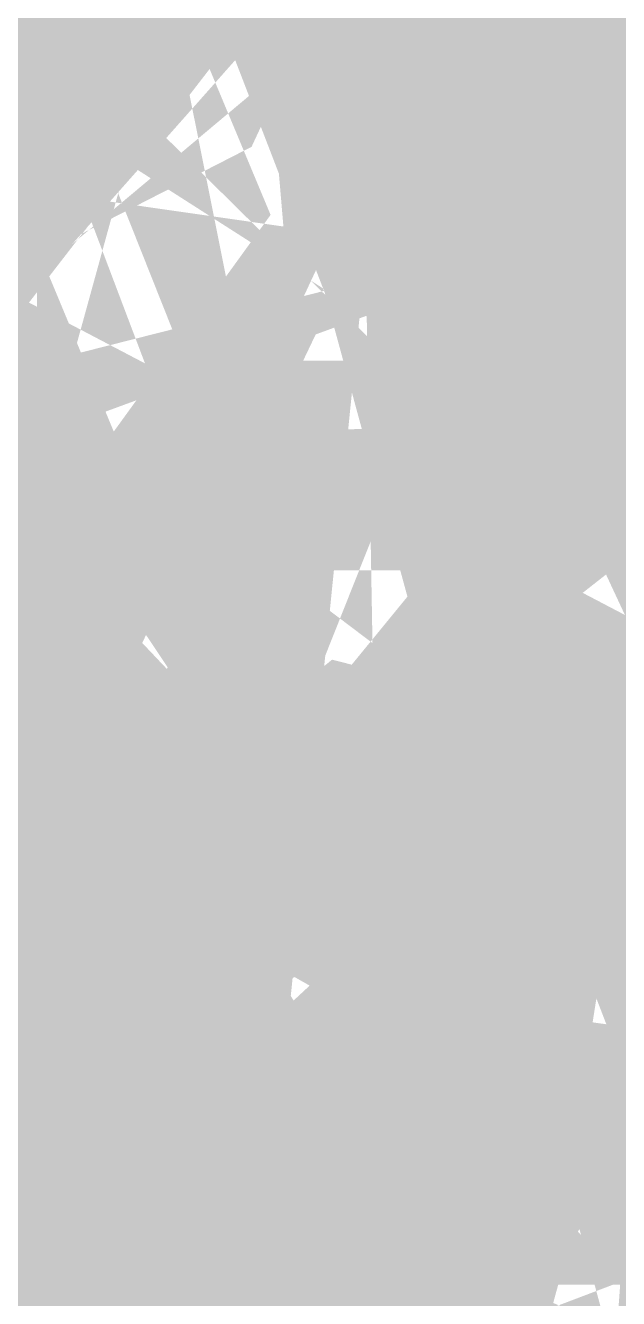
# Model space of a CAD drawing. Header units: millimetres. Extents: x -0.5 to 77.7, y -66.2 to -6.
# Drawn here: x 48.1748 to 48.3857, y -19.8957 to -19.4431 of the extents above; entities that cross this region are included whole.
import ezdxf

# ---------------------------------------------------------------- set-up
doc = ezdxf.new("R2010")
doc.units = ezdxf.units.MM
doc.header["$MEASUREMENT"] = 0
doc.layers.add('Inner1', color=7, linetype='Continuous', true_color=0x999966)
doc.layers.add('Top-Silkscreen-Layer', color=7, linetype='Continuous', true_color=0xffcc00)

msp = doc.modelspace()

# ---------------------------------------------------------------- hatches: boundary and pattern name
at = {"layer": 'Inner1'}
msp.add_hatch(color=256, dxfattribs=at).paths.add_polyline_path([(77.23901, -6.45415), (77.23901, -65.68199), (-0.02286, -65.68199), (-0.02286, -6.45415)])
at = {"layer": 'Top-Silkscreen-Layer'}
for points in [[(48.31897, -19.47312), (48.34216, -19.53439), (48.3692, -19.49944)], [(48.31542, -19.58258), (48.30582, -19.59062), (48.30582, -19.6144), (48.34167, -19.64899), (48.36275, -19.64908), (48.36792, -19.63799)], [(48.31088, -19.70196), (48.30827, -19.75268), (48.31345, -19.76377), (48.33728, -19.76377), (48.36532, -19.70196), (48.35753, -19.68922), (48.33809, -19.68922), (48.31866, -19.68922)], [(48.2227, -19.71557), (48.21608, -19.72472), (48.22353, -19.73994), (48.25716, -19.73901), (48.2656, -19.72287), (48.25589, -19.71465)], [(48.31421, -19.8071), (48.3031, -19.81603), (48.30318, -19.83721), (48.32391, -19.87982), (48.33723, -19.88954), (48.35223, -19.88096), (48.37252, -19.82169)], [(48.22637, -19.82013), (48.23912, -19.86698), (48.25185, -19.82078)]]:
    msp.add_hatch(color=256, dxfattribs=at).paths.add_polyline_path(points)

# ---------------------------------------------------------------- linework, layer by layer
at = {"layer": 'Top-Silkscreen-Layer', "const_width": 0.254}
for points in [[(48.42428, -20.26286), (48.45069, -20.33143), (48.43652, -20.25728)], [(48.32146, -19.24924), (48.30732, -19.26221), (48.31059, -19.27716), (48.32639, -19.29866), (48.33891, -19.3052), (48.35225, -19.2979), (48.36713, -19.27549), (48.36866, -19.26038), (48.35386, -19.24829)], [(48.31859, -19.3589), (48.32435, -19.41379), (48.33809, -19.42257), (48.35185, -19.41379), (48.33809, -19.34515)], [(48.31897, -19.47312), (48.34216, -19.53439), (48.3692, -19.49944)], [(48.52208, -19.37172), (48.51391, -19.38108), (48.51918, -19.39434), (48.55351, -19.39264)], [(48.12643, -19.36618), (48.12996, -19.40763), (48.15851, -19.39302), (48.16532, -19.37841), (48.15575, -19.37038)], [(48.71614, -19.37116), (48.70847, -19.37996), (48.71404, -19.39398), (48.75582, -19.39024)], [(48.0208, -19.36087), (48.0181, -19.40824), (48.0708, -19.38988), (48.07405, -19.37441), (48.0613, -19.35978)], [(47.92153, -19.59062), (47.9181, -19.63761), (47.9629, -19.58708)], [(48.61088, -19.58727), (48.63534, -19.64899), (48.67063, -19.62519)], [(48.02184, -19.47317), (48.0081, -19.48608), (48.0081, -19.5043), (48.04427, -19.53439), (48.05274, -19.46823)], [(48.61481, -19.47456), (48.60198, -19.48928), (48.60511, -19.50724), (48.6681, -19.50365)], [(48.4241, -19.59861), (48.42473, -19.63435), (48.45614, -19.62282)], [(48.12331, -19.48535), (48.1173, -19.49365), (48.12402, -19.50972), (48.15791, -19.5097), (48.1656, -19.4936), (48.15589, -19.48532)], [(48.22637, -19.82013), (48.23912, -19.86698), (48.25185, -19.82078)], [(48.31542, -19.58258), (48.30582, -19.59062), (48.30582, -19.6144), (48.34167, -19.64899), (48.36275, -19.64908), (48.36792, -19.63799)], [(48.01327, -19.58992), (48.00271, -19.60532), (48.00599, -19.6229), (48.00993, -19.64078), (48.02436, -19.65095), (48.03812, -19.66083), (48.05332, -19.65181), (48.07365, -19.62733), (48.07878, -19.61186), (48.07102, -19.59319), (48.06326, -19.57453), (48.04354, -19.57453), (48.02382, -19.57453)], [(48.12372, -19.59499), (48.11362, -19.60972), (48.11912, -19.62355), (48.16283, -19.62164), (48.16893, -19.6063), (48.15573, -19.59328)], [(48.52113, -19.59454), (48.50769, -19.60882), (48.51262, -19.61939), (48.55699, -19.62492), (48.56519, -19.60936), (48.55327, -19.59481)], [(48.4256, -20.14908), (48.43896, -20.21678), (48.44968, -20.14882)], [(48.42284, -19.7096), (48.41085, -19.72424), (48.41842, -19.73971), (48.43809, -19.75517), (48.45778, -19.73971), (48.46535, -19.72424), (48.45335, -19.7096), (48.43809, -19.69495)], [(48.01309, -19.69495), (48.02639, -19.77149), (48.03719, -19.7818), (48.05302, -19.77241), (48.07543, -19.74509), (48.082, -19.72715), (48.07661, -19.71248)], [(48.51897, -19.81718), (48.51588, -19.85997), (48.55773, -19.85761)], [(48.12068, -20.15595), (48.14027, -20.21678), (48.14443, -20.14536), (48.13326, -20.14152)], [(48.12397, -19.70822), (48.12252, -19.74595), (48.13172, -19.75967), (48.14476, -19.75592), (48.15027, -19.70156)], [(48.12037, -20.04162), (48.14092, -20.102), (48.15036, -20.03317)], [(48.31088, -19.70196), (48.30827, -19.75268), (48.31345, -19.76377), (48.33728, -19.76377), (48.36532, -19.70196), (48.35753, -19.68922), (48.33809, -19.68922), (48.31866, -19.68922)], [(48.51974, -19.70867), (48.50584, -19.72239), (48.51288, -19.7375), (48.56342, -19.73441), (48.56819, -19.72419), (48.55445, -19.70957)], [(48.2227, -19.71557), (48.21608, -19.72472), (48.22353, -19.73994), (48.25716, -19.73901), (48.2656, -19.72287), (48.25589, -19.71465)], [(48.71506, -19.81834), (48.70248, -19.83277), (48.7059, -19.84557), (48.75723, -19.85945)], [(48.51897, -19.93186), (48.51724, -19.97791), (48.55653, -19.93106)], [(48.11879, -19.82126), (48.1076, -19.83861), (48.11819, -19.85567), (48.1681, -19.83675)], [(48.31421, -19.8071), (48.3031, -19.81603), (48.30318, -19.83721), (48.32391, -19.87982), (48.33723, -19.88954), (48.35223, -19.88096), (48.37252, -19.82169)], [(48.4206, -19.82365), (48.40559, -19.83761), (48.4217, -19.85632), (48.43781, -19.87503), (48.45045, -19.86141), (48.45078, -19.8189)], [(48.5231, -20.03493), (48.5106, -20.04215), (48.50908, -20.06281), (48.55982, -20.0916)], [(48.12057, -19.93582), (48.10618, -19.95305), (48.11639, -19.9688), (48.1681, -19.9552)], [(48.41916, -19.93162), (48.42015, -19.97545), (48.45979, -19.96877), (48.47005, -19.953), (48.45982, -19.93723)], [(48.22345, -19.93823), (48.21206, -19.95213), (48.22133, -19.96672), (48.25848, -19.96683), (48.2706, -19.95198), (48.25559, -19.93819)]]:
    msp.add_lwpolyline(points, close=True, dxfattribs=at)
for points in [[(48.0756, -20.26266), (48.06309, -20.23897), (48.0756, -20.21443), (48.08809, -20.18018), (48.08809, -20.16027), (48.0756, -20.14899), (48.06309, -20.12503), (48.0756, -20.09531), (48.05796, -20.02463), (48.06036, -19.99324), (48.08049, -19.97045), (48.08835, -19.953), (48.08064, -19.93589), (48.05801, -19.90994), (48.05533, -19.87963), (48.07593, -19.85861), (48.08428, -19.84398), (48.078, -19.82659), (48.00318, -19.83975), (48.02184, -19.87779)], [(48.35535, -20.02638), (48.35568, -19.9931), (48.37301, -19.93835), (48.31264, -19.9236), (48.30108, -19.93433), (48.30158, -19.95475), (48.32108, -19.99335), (48.32296, -20.02473)]]:
    msp.add_lwpolyline(points, dxfattribs=at)

doc.saveas('drawing.dxf')
